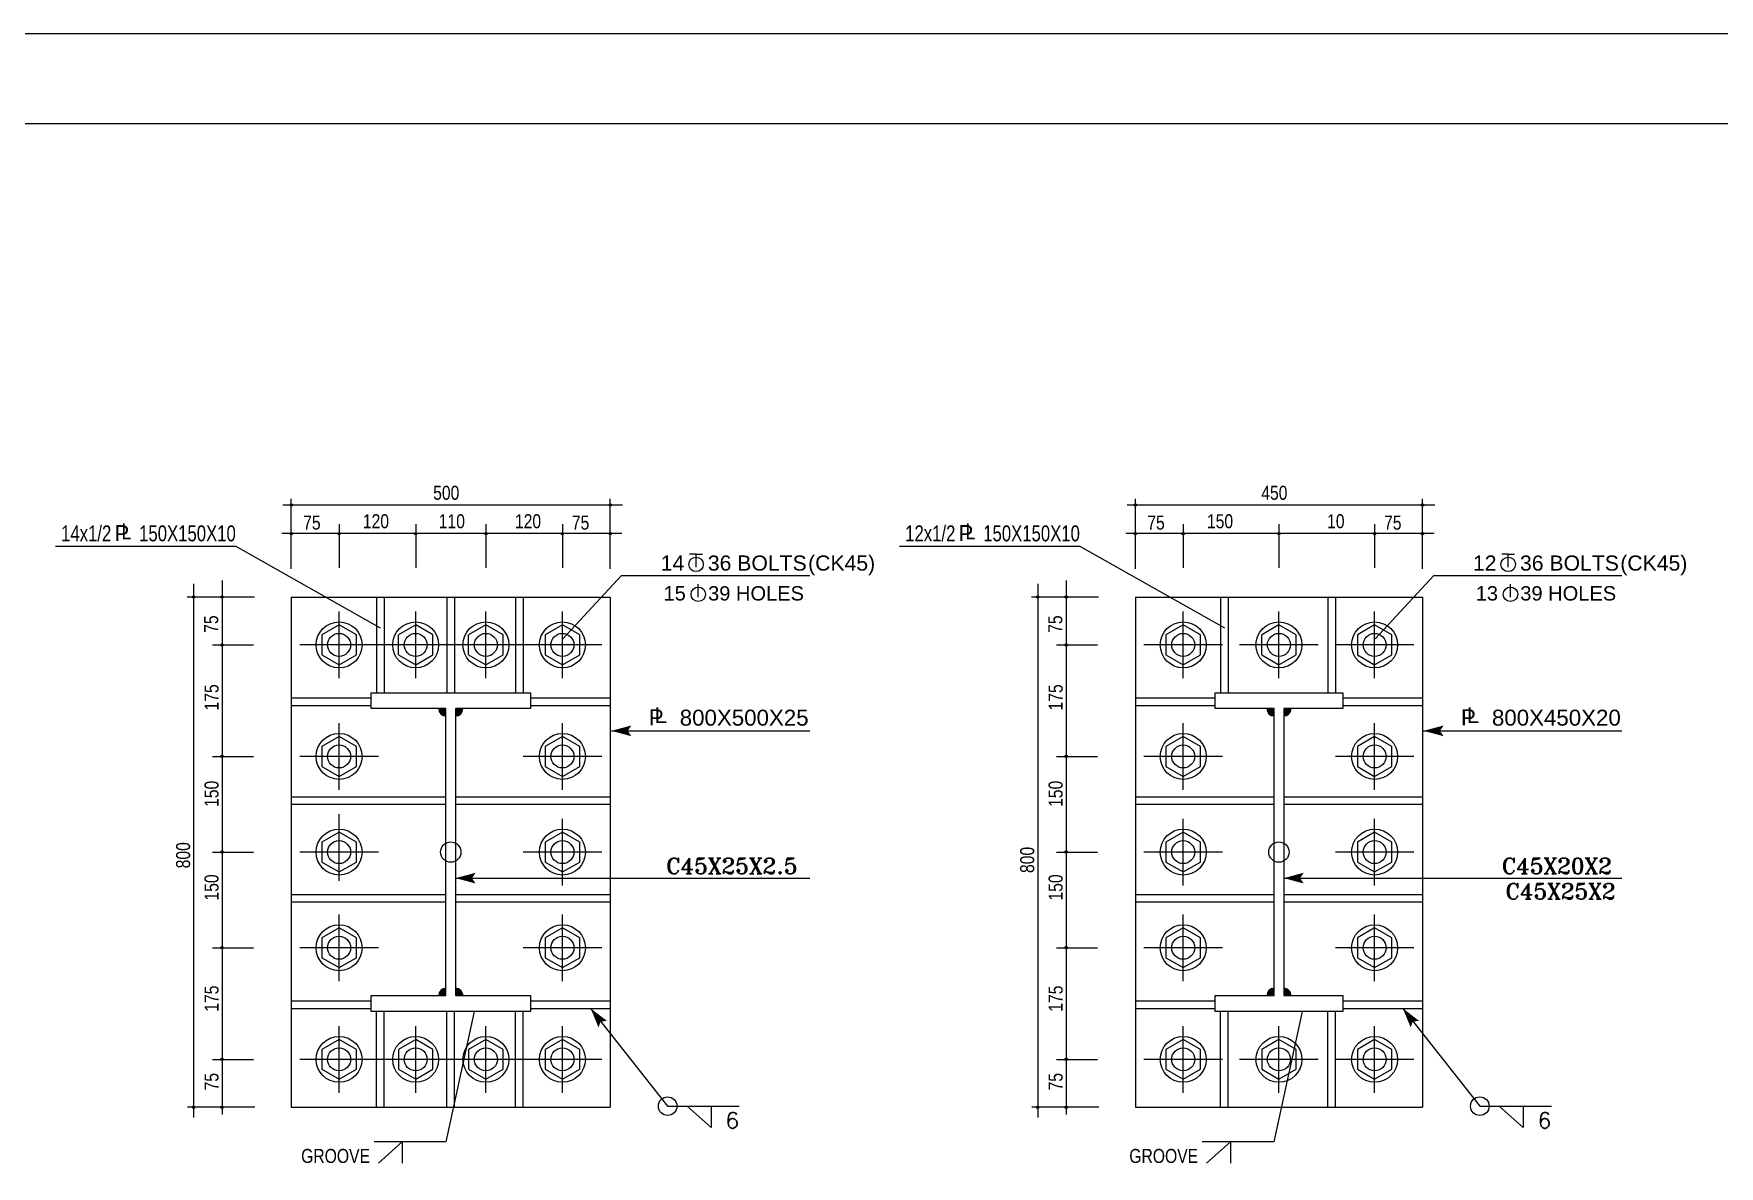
# Model space of a CAD drawing. Header units: inches. Extents: x 1387 to 2676, y -3005 to -2136.
# Drawn here: x 2541.29 to 2567.7, y -2303.41 to -2285.65 of the extents above; entities that cross this region are included whole.
import ezdxf
from ezdxf.enums import TextEntityAlignment as Align

# ---------------------------------------------------------------- set-up
doc = ezdxf.new("R2010")
doc.units = ezdxf.units.IN
doc.header["$MEASUREMENT"] = 0
doc.linetypes.add('HIDDEN', pattern=[0.375, 0.25, -0.125])
for name, color, linetype in [('1', 1, 'Continuous'), ('1R', 1, 'Continuous'), ('2Y', 2, 'Continuous'), ('3', 3, 'HIDDEN'), ('3G', 3, 'Continuous'), ('6M', 6, 'Continuous'), ('DIM', 8, 'Continuous'), ('lateral brace', 5, 'Continuous'), ('Layer4', 118, 'Continuous')]:
    doc.layers.add(name, color=color, linetype=linetype)
doc.styles.add('ROMANS', font='ROMANS')
doc.styles.add('ROMANT', font='romant')
doc.styles.get("Standard").update_dxf_attribs({"font": 'arial.ttf'})

msp = doc.modelspace()

# ---------------------------------------------------------------- hatches: boundary and pattern name
for points in [[(2547.749326, -2296.237975), (2547.634564, -2296.237975, 0.414414444), (2547.749326, -2296.352816)], [(2547.899326, -2296.237975), (2548.014089, -2296.237975, -0.414414444), (2547.899326, -2296.352816)], [(2560.727499, -2296.237975), (2560.612736, -2296.237975, 0.414414444), (2560.727499, -2296.352816)], [(2560.877499, -2296.237975), (2560.992261, -2296.237975, -0.414414444), (2560.877499, -2296.352816)], [(2547.749326, -2300.73837), (2547.634564, -2300.73837, -0.414414444), (2547.749326, -2300.623529)], [(2547.899326, -2300.73837), (2548.014089, -2300.73837, 0.414414444), (2547.899326, -2300.623529)], [(2560.727499, -2300.73837), (2560.612736, -2300.73837, -0.414414444), (2560.727499, -2300.623529)], [(2560.877499, -2300.73837), (2560.992261, -2300.73837, 0.414414444), (2560.877499, -2300.623529)]]:
    msp.add_hatch(color=1).paths.add_polyline_path(points)

# ---------------------------------------------------------------- linework, layer by layer
at = {"layer": '1'}
msp.add_lwpolyline([(2501.376004, -2343.703033), (2582.644355, -2343.703033), (2582.644355, -2287.070036), (2501.376004, -2287.070036)], close=True, dxfattribs=at)
at = {"layer": '1R'}
for p, q in [((2550.515834, -2293.046634), (2545.194145, -2293.046634)), ((2545.324326, -2294.047973), (2545.324326, -2292.947465)), ((2550.324326, -2294.047973), (2550.324326, -2292.947465)), ((2563.244007, -2293.046634), (2558.422318, -2293.046634)), ((2558.552499, -2294.047973), (2558.552499, -2292.947465)), ((2563.052499, -2294.047973), (2563.052499, -2292.947465)), ((2546.074326, -2293.342998), (2546.074326, -2294.030604)), ((2547.274326, -2293.342998), (2547.274326, -2294.030604)), ((2548.374326, -2293.342998), (2548.374326, -2294.030604)), ((2549.574326, -2293.342998), (2549.574326, -2294.030604)), ((2559.302499, -2293.342998), (2559.302499, -2294.030604)), ((2560.802499, -2293.342998), (2560.802499, -2294.030604)), ((2562.302499, -2293.342998), (2562.302499, -2294.030604)), ((2550.507156, -2293.492442), (2545.176788, -2293.492442)), ((2563.235328, -2293.492442), (2558.40496, -2293.492442)), ((2541.628192, -2293.691448), (2544.450479, -2293.691448)), ((2546.724528, -2294.973778), (2544.450479, -2293.691448)), ((2554.856364, -2293.691448), (2557.678651, -2293.691448)), ((2559.952701, -2294.973778), (2557.678651, -2293.691448)), ((2549.580311, -2295.141664), (2550.499849, -2294.150541)), ((2550.499849, -2294.150541), (2553.449429, -2294.150541)), ((2562.308483, -2295.141664), (2563.228022, -2294.150541)), ((2563.228022, -2294.150541), (2566.177602, -2294.150541)), ((2544.749211, -2294.487975), (2543.695289, -2294.487975)), ((2546.074326, -2295.760462), (2546.074326, -2294.715488)), ((2547.274326, -2295.760462), (2547.274326, -2294.715488)), ((2548.374326, -2295.760462), (2548.374326, -2294.715488)), ((2549.574326, -2295.760462), (2549.574326, -2294.715488)), ((2557.977383, -2294.487975), (2556.923461, -2294.487975)), ((2559.302499, -2295.760462), (2559.302499, -2294.715488)), ((2560.802499, -2295.760462), (2560.802499, -2294.715488)), ((2562.302499, -2295.760462), (2562.302499, -2294.715488)), ((2544.090822, -2295.237975), (2544.731842, -2295.237975)), ((2546.689533, -2295.237975), (2545.45912, -2295.237975)), ((2547.889533, -2295.237975), (2546.65912, -2295.237975)), ((2548.989533, -2295.237975), (2547.75912, -2295.237975)), ((2550.189533, -2295.237975), (2548.95912, -2295.237975)), ((2557.318994, -2295.237975), (2557.960014, -2295.237975)), ((2559.917705, -2295.237975), (2558.687292, -2295.237975)), ((2561.417705, -2295.237975), (2560.187292, -2295.237975)), ((2562.917705, -2295.237975), (2561.687292, -2295.237975)), ((2546.074326, -2297.510462), (2546.074326, -2296.465488)), ((2549.574326, -2297.510462), (2549.574326, -2296.465488)), ((2559.302499, -2297.510462), (2559.302499, -2296.465488)), ((2562.302499, -2297.510462), (2562.302499, -2296.465488)), ((2550.340583, -2296.586303), (2553.449429, -2296.586303)), ((2563.068755, -2296.586303), (2566.177602, -2296.586303)), ((2544.090822, -2296.987975), (2544.731842, -2296.987975)), ((2546.689533, -2296.987975), (2545.45912, -2296.987975)), ((2550.189533, -2296.987975), (2548.95912, -2296.987975)), ((2557.318994, -2296.987975), (2557.960014, -2296.987975)), ((2559.917705, -2296.987975), (2558.687292, -2296.987975)), ((2562.917705, -2296.987975), (2561.687292, -2296.987975)), ((2546.074326, -2298.937325), (2546.074326, -2297.892351)), ((2549.574326, -2299.010462), (2549.574326, -2297.965488)), ((2559.302499, -2299.010462), (2559.302499, -2297.965488)), ((2562.302499, -2299.010462), (2562.302499, -2297.965488)), ((2544.090822, -2298.487975), (2544.731842, -2298.487975)), ((2546.689533, -2298.487975), (2545.45912, -2298.487975)), ((2550.189533, -2298.487975), (2548.95912, -2298.487975)), ((2557.318994, -2298.487975), (2557.960014, -2298.487975)), ((2559.917705, -2298.487975), (2558.687292, -2298.487975)), ((2562.917705, -2298.487975), (2561.687292, -2298.487975)), ((2547.899326, -2298.895813), (2553.449429, -2298.895813)), ((2560.877499, -2298.895813), (2566.177602, -2298.895813)), ((2546.074326, -2300.510462), (2546.074326, -2299.465488)), ((2549.574326, -2300.510462), (2549.574326, -2299.465488)), ((2559.302499, -2300.510462), (2559.302499, -2299.465488)), ((2562.302499, -2300.510462), (2562.302499, -2299.465488)), ((2544.090822, -2299.987975), (2544.731842, -2299.987975)), ((2546.689533, -2299.987975), (2545.45912, -2299.987975)), ((2550.189533, -2299.987975), (2548.95912, -2299.987975)), ((2557.318994, -2299.987975), (2557.960014, -2299.987975)), ((2559.917705, -2299.987975), (2558.687292, -2299.987975)), ((2562.917705, -2299.987975), (2561.687292, -2299.987975)), ((2548.188979, -2300.987975), (2547.745023, -2303.032453)), ((2550.016173, -2300.937897), (2551.222529, -2302.471546)), ((2561.167151, -2300.987975), (2560.723195, -2303.032453)), ((2562.744346, -2300.937897), (2563.950701, -2302.471546)), ((2546.074326, -2302.260462), (2546.074326, -2301.215488)), ((2547.274326, -2302.260462), (2547.274326, -2301.215488)), ((2548.374326, -2302.260462), (2548.374326, -2301.215488)), ((2549.574326, -2302.260462), (2549.574326, -2301.215488)), ((2559.302499, -2302.260462), (2559.302499, -2301.215488)), ((2560.802499, -2302.260462), (2560.802499, -2301.215488)), ((2562.302499, -2302.260462), (2562.302499, -2301.215488)), ((2544.090822, -2301.737975), (2544.731842, -2301.737975)), ((2546.689533, -2301.737975), (2545.45912, -2301.737975)), ((2547.889533, -2301.737975), (2546.65912, -2301.737975)), ((2548.989533, -2301.737975), (2547.75912, -2301.737975)), ((2550.189533, -2301.737975), (2548.95912, -2301.737975)), ((2557.318994, -2301.737975), (2557.960014, -2301.737975)), ((2559.917705, -2301.737975), (2558.687292, -2301.737975)), ((2561.417705, -2301.737975), (2560.187292, -2301.737975)), ((2562.917705, -2301.737975), (2561.687292, -2301.737975)), ((2544.754465, -2302.487975), (2543.700543, -2302.487975)), ((2551.222529, -2302.471546), (2552.346242, -2302.471546)), ((2557.982638, -2302.487975), (2556.928716, -2302.487975)), ((2563.950701, -2302.471546), (2565.074414, -2302.471546)), ((2547.745023, -2303.032453), (2546.62131, -2303.032453)), ((2560.723195, -2303.032453), (2559.599482, -2303.032453))]:
    msp.add_line(p, q, dxfattribs=at)
at = {"layer": '2Y'}
for p, q in [((2546.074326, -2294.926206), (2545.804326, -2295.08209)), ((2546.344326, -2295.08209), (2546.074326, -2294.926206)), ((2547.274326, -2294.926206), (2547.004326, -2295.08209)), ((2547.544326, -2295.08209), (2547.274326, -2294.926206)), ((2548.374326, -2294.926206), (2548.104326, -2295.08209)), ((2548.644326, -2295.08209), (2548.374326, -2294.926206)), ((2549.574326, -2294.926206), (2549.304326, -2295.08209)), ((2549.844326, -2295.08209), (2549.574326, -2294.926206)), ((2559.302499, -2294.926206), (2559.032499, -2295.08209)), ((2559.572499, -2295.08209), (2559.302499, -2294.926206)), ((2560.802499, -2294.926206), (2560.532499, -2295.08209)), ((2561.072499, -2295.08209), (2560.802499, -2294.926206)), ((2562.302499, -2294.926206), (2562.032499, -2295.08209)), ((2562.572499, -2295.08209), (2562.302499, -2294.926206)), ((2545.804326, -2295.08209), (2545.804326, -2295.393859)), ((2546.344326, -2295.393859), (2546.344326, -2295.08209)), ((2547.004326, -2295.393859), (2547.004326, -2295.08209)), ((2547.544326, -2295.393859), (2547.544326, -2295.08209)), ((2548.104326, -2295.393859), (2548.104326, -2295.08209)), ((2548.644326, -2295.393859), (2548.644326, -2295.08209)), ((2549.304326, -2295.08209), (2549.304326, -2295.393859)), ((2549.844326, -2295.393859), (2549.844326, -2295.08209)), ((2559.032499, -2295.08209), (2559.032499, -2295.393859)), ((2559.572499, -2295.393859), (2559.572499, -2295.08209)), ((2560.532499, -2295.393859), (2560.532499, -2295.08209)), ((2561.072499, -2295.393859), (2561.072499, -2295.08209)), ((2562.032499, -2295.08209), (2562.032499, -2295.393859)), ((2562.572499, -2295.393859), (2562.572499, -2295.08209)), ((2545.804326, -2295.393859), (2546.074326, -2295.549744)), ((2546.074326, -2295.549744), (2546.344326, -2295.393859)), ((2547.004326, -2295.393859), (2547.274326, -2295.549744)), ((2547.274326, -2295.549744), (2547.544326, -2295.393859)), ((2548.104326, -2295.393859), (2548.374326, -2295.549744)), ((2548.374326, -2295.549744), (2548.644326, -2295.393859)), ((2549.304326, -2295.393859), (2549.574326, -2295.549744)), ((2549.574326, -2295.549744), (2549.844326, -2295.393859)), ((2559.032499, -2295.393859), (2559.302499, -2295.549744)), ((2559.302499, -2295.549744), (2559.572499, -2295.393859)), ((2560.532499, -2295.393859), (2560.802499, -2295.549744)), ((2560.802499, -2295.549744), (2561.072499, -2295.393859)), ((2562.032499, -2295.393859), (2562.302499, -2295.549744)), ((2562.302499, -2295.549744), (2562.572499, -2295.393859)), ((2546.074326, -2296.676206), (2545.804326, -2296.83209)), ((2545.804326, -2296.83209), (2545.804326, -2297.143859)), ((2546.344326, -2296.83209), (2546.074326, -2296.676206)), ((2546.344326, -2297.143859), (2546.344326, -2296.83209)), ((2549.574326, -2296.676206), (2549.304326, -2296.83209)), ((2549.304326, -2296.83209), (2549.304326, -2297.143859)), ((2549.844326, -2296.83209), (2549.574326, -2296.676206)), ((2549.844326, -2297.143859), (2549.844326, -2296.83209)), ((2559.302499, -2296.676206), (2559.032499, -2296.83209)), ((2559.032499, -2296.83209), (2559.032499, -2297.143859)), ((2559.572499, -2296.83209), (2559.302499, -2296.676206)), ((2559.572499, -2297.143859), (2559.572499, -2296.83209)), ((2562.302499, -2296.676206), (2562.032499, -2296.83209)), ((2562.032499, -2296.83209), (2562.032499, -2297.143859)), ((2562.572499, -2296.83209), (2562.302499, -2296.676206)), ((2562.572499, -2297.143859), (2562.572499, -2296.83209)), ((2545.804326, -2297.143859), (2546.074326, -2297.299744)), ((2546.074326, -2297.299744), (2546.344326, -2297.143859)), ((2549.304326, -2297.143859), (2549.574326, -2297.299744)), ((2549.574326, -2297.299744), (2549.844326, -2297.143859)), ((2559.032499, -2297.143859), (2559.302499, -2297.299744)), ((2559.302499, -2297.299744), (2559.572499, -2297.143859)), ((2562.032499, -2297.143859), (2562.302499, -2297.299744)), ((2562.302499, -2297.299744), (2562.572499, -2297.143859)), ((2546.074326, -2298.176206), (2545.804326, -2298.33209)), ((2545.804326, -2298.33209), (2545.804326, -2298.643859)), ((2546.344326, -2298.33209), (2546.074326, -2298.176206)), ((2546.344326, -2298.643859), (2546.344326, -2298.33209)), ((2549.574326, -2298.176206), (2549.304326, -2298.33209)), ((2549.304326, -2298.33209), (2549.304326, -2298.643859)), ((2549.844326, -2298.33209), (2549.574326, -2298.176206)), ((2549.844326, -2298.643859), (2549.844326, -2298.33209)), ((2559.302499, -2298.176206), (2559.032499, -2298.33209)), ((2559.032499, -2298.33209), (2559.032499, -2298.643859)), ((2559.572499, -2298.33209), (2559.302499, -2298.176206)), ((2559.572499, -2298.643859), (2559.572499, -2298.33209)), ((2562.302499, -2298.176206), (2562.032499, -2298.33209)), ((2562.032499, -2298.33209), (2562.032499, -2298.643859)), ((2562.572499, -2298.33209), (2562.302499, -2298.176206)), ((2562.572499, -2298.643859), (2562.572499, -2298.33209)), ((2545.804326, -2298.643859), (2546.074326, -2298.799744)), ((2546.074326, -2298.799744), (2546.344326, -2298.643859)), ((2549.304326, -2298.643859), (2549.574326, -2298.799744)), ((2549.574326, -2298.799744), (2549.844326, -2298.643859)), ((2559.032499, -2298.643859), (2559.302499, -2298.799744)), ((2559.302499, -2298.799744), (2559.572499, -2298.643859)), ((2562.032499, -2298.643859), (2562.302499, -2298.799744)), ((2562.302499, -2298.799744), (2562.572499, -2298.643859)), ((2546.074326, -2299.676206), (2545.804326, -2299.83209)), ((2546.344326, -2299.83209), (2546.074326, -2299.676206)), ((2549.574326, -2299.676206), (2549.304326, -2299.83209)), ((2549.844326, -2299.83209), (2549.574326, -2299.676206)), ((2559.302499, -2299.676206), (2559.032499, -2299.83209)), ((2559.572499, -2299.83209), (2559.302499, -2299.676206)), ((2562.302499, -2299.676206), (2562.032499, -2299.83209)), ((2562.572499, -2299.83209), (2562.302499, -2299.676206)), ((2545.804326, -2299.83209), (2545.804326, -2300.143859)), ((2546.344326, -2300.143859), (2546.344326, -2299.83209)), ((2549.304326, -2299.83209), (2549.304326, -2300.143859)), ((2549.844326, -2300.143859), (2549.844326, -2299.83209)), ((2559.032499, -2299.83209), (2559.032499, -2300.143859)), ((2559.572499, -2300.143859), (2559.572499, -2299.83209)), ((2562.032499, -2299.83209), (2562.032499, -2300.143859)), ((2562.572499, -2300.143859), (2562.572499, -2299.83209)), ((2545.804326, -2300.143859), (2546.074326, -2300.299744)), ((2546.074326, -2300.299744), (2546.344326, -2300.143859)), ((2549.304326, -2300.143859), (2549.574326, -2300.299744)), ((2549.574326, -2300.299744), (2549.844326, -2300.143859)), ((2559.032499, -2300.143859), (2559.302499, -2300.299744)), ((2559.302499, -2300.299744), (2559.572499, -2300.143859)), ((2562.032499, -2300.143859), (2562.302499, -2300.299744)), ((2562.302499, -2300.299744), (2562.572499, -2300.143859)), ((2546.074326, -2301.426206), (2545.804326, -2301.58209)), ((2545.804326, -2301.58209), (2545.804326, -2301.893859)), ((2546.344326, -2301.58209), (2546.074326, -2301.426206)), ((2546.344326, -2301.893859), (2546.344326, -2301.58209)), ((2547.274326, -2301.426206), (2547.004326, -2301.58209)), ((2547.004326, -2301.58209), (2547.004326, -2301.893859)), ((2547.544326, -2301.58209), (2547.274326, -2301.426206)), ((2547.544326, -2301.893859), (2547.544326, -2301.58209)), ((2548.374326, -2301.426206), (2548.104326, -2301.58209)), ((2548.104326, -2301.58209), (2548.104326, -2301.893859)), ((2548.644326, -2301.58209), (2548.374326, -2301.426206)), ((2548.644326, -2301.893859), (2548.644326, -2301.58209)), ((2549.574326, -2301.426206), (2549.304326, -2301.58209)), ((2549.304326, -2301.58209), (2549.304326, -2301.893859)), ((2549.844326, -2301.58209), (2549.574326, -2301.426206)), ((2549.844326, -2301.893859), (2549.844326, -2301.58209)), ((2559.302499, -2301.426206), (2559.032499, -2301.58209)), ((2559.032499, -2301.58209), (2559.032499, -2301.893859)), ((2559.572499, -2301.58209), (2559.302499, -2301.426206)), ((2559.572499, -2301.893859), (2559.572499, -2301.58209)), ((2560.802499, -2301.426206), (2560.532499, -2301.58209)), ((2560.532499, -2301.58209), (2560.532499, -2301.893859)), ((2561.072499, -2301.58209), (2560.802499, -2301.426206)), ((2561.072499, -2301.893859), (2561.072499, -2301.58209)), ((2562.302499, -2301.426206), (2562.032499, -2301.58209)), ((2562.032499, -2301.58209), (2562.032499, -2301.893859)), ((2562.572499, -2301.58209), (2562.302499, -2301.426206)), ((2562.572499, -2301.893859), (2562.572499, -2301.58209)), ((2545.804326, -2301.893859), (2546.074326, -2302.049744)), ((2546.074326, -2302.049744), (2546.344326, -2301.893859)), ((2547.004326, -2301.893859), (2547.274326, -2302.049744)), ((2547.274326, -2302.049744), (2547.544326, -2301.893859)), ((2548.104326, -2301.893859), (2548.374326, -2302.049744)), ((2548.374326, -2302.049744), (2548.644326, -2301.893859)), ((2549.304326, -2301.893859), (2549.574326, -2302.049744)), ((2549.574326, -2302.049744), (2549.844326, -2301.893859)), ((2559.032499, -2301.893859), (2559.302499, -2302.049744)), ((2559.302499, -2302.049744), (2559.572499, -2301.893859)), ((2560.532499, -2301.893859), (2560.802499, -2302.049744)), ((2560.802499, -2302.049744), (2561.072499, -2301.893859)), ((2562.032499, -2301.893859), (2562.302499, -2302.049744)), ((2562.302499, -2302.049744), (2562.572499, -2301.893859))]:
    msp.add_line(p, q, dxfattribs=at)
for centre, radius in [((2546.074326, -2295.237975), 0.36), ((2547.274326, -2295.237975), 0.36), ((2548.374326, -2295.237975), 0.36), ((2549.574326, -2295.237975), 0.36), ((2559.302499, -2295.237975), 0.36), ((2560.802499, -2295.237975), 0.36), ((2562.302499, -2295.237975), 0.36), ((2546.074326, -2295.237975), 0.18), ((2547.274326, -2295.237975), 0.18), ((2548.374326, -2295.237975), 0.18), ((2549.574326, -2295.237975), 0.18), ((2559.302499, -2295.237975), 0.18), ((2560.802499, -2295.237975), 0.18), ((2562.302499, -2295.237975), 0.18), ((2546.074326, -2296.987975), 0.36), ((2546.074326, -2296.987975), 0.18), ((2549.574326, -2296.987975), 0.36), ((2549.574326, -2296.987975), 0.18), ((2559.302499, -2296.987975), 0.36), ((2559.302499, -2296.987975), 0.18), ((2562.302499, -2296.987975), 0.36), ((2562.302499, -2296.987975), 0.18), ((2546.074326, -2298.487975), 0.36), ((2549.574326, -2298.487975), 0.36), ((2559.302499, -2298.487975), 0.36), ((2562.302499, -2298.487975), 0.36), ((2546.074326, -2298.487975), 0.18), ((2547.824326, -2298.487975), 0.16), ((2549.574326, -2298.487975), 0.18), ((2559.302499, -2298.487975), 0.18), ((2560.802499, -2298.487975), 0.16), ((2562.302499, -2298.487975), 0.18), ((2546.074326, -2299.987975), 0.36), ((2549.574326, -2299.987975), 0.36), ((2559.302499, -2299.987975), 0.36), ((2562.302499, -2299.987975), 0.36), ((2546.074326, -2299.987975), 0.18), ((2549.574326, -2299.987975), 0.18), ((2559.302499, -2299.987975), 0.18), ((2562.302499, -2299.987975), 0.18), ((2546.074326, -2301.737975), 0.36), ((2546.074326, -2301.737975), 0.18), ((2547.274326, -2301.737975), 0.36), ((2547.274326, -2301.737975), 0.18), ((2548.374326, -2301.737975), 0.36), ((2548.374326, -2301.737975), 0.18), ((2549.574326, -2301.737975), 0.36), ((2549.574326, -2301.737975), 0.18), ((2559.302499, -2301.737975), 0.36), ((2559.302499, -2301.737975), 0.18), ((2560.802499, -2301.737975), 0.36), ((2560.802499, -2301.737975), 0.18), ((2562.302499, -2301.737975), 0.36), ((2562.302499, -2301.737975), 0.18)]:
    msp.add_circle(centre, radius, dxfattribs=at)
at = {"layer": '3'}
for points in [[(2550.016173, -2300.937897), (2550.172226, -2301.14239), (2550.273263, -2301.136233)], [(2550.016173, -2300.937897), (2550.172226, -2301.14239), (2550.139619, -2301.238219)], [(2562.744346, -2300.937897), (2562.900398, -2301.14239), (2563.001435, -2301.136233)], [(2562.744346, -2300.937897), (2562.900398, -2301.14239), (2562.867792, -2301.238219)]]:
    msp.add_solid(points, dxfattribs=at)
at = {"layer": '3G'}
for p, q in [((2551.667734, -2293.815208), (2551.566874, -2293.815208)), ((2551.667734, -2294.021656), (2551.667734, -2293.815208)), ((2551.667734, -2293.815208), (2551.768594, -2293.815208)), ((2564.395906, -2293.815208), (2564.295046, -2293.815208)), ((2564.395906, -2294.021656), (2564.395906, -2293.815208)), ((2564.395906, -2293.815208), (2564.496766, -2293.815208)), ((2551.702976, -2294.490323), (2551.702976, -2294.283876)), ((2564.431148, -2294.490323), (2564.431148, -2294.283876)), ((2545.324326, -2294.487975), (2545.324326, -2302.487975)), ((2545.324326, -2294.487975), (2550.324326, -2294.487975)), ((2546.659161, -2294.487975), (2546.659161, -2295.987975)), ((2546.779161, -2294.487975), (2546.779161, -2295.987975)), ((2547.76501, -2294.487975), (2547.76501, -2295.987975)), ((2547.88501, -2294.487975), (2547.88501, -2295.987975)), ((2548.838807, -2294.487975), (2548.838807, -2295.987975)), ((2548.958807, -2294.487975), (2548.958807, -2295.987975)), ((2550.324326, -2294.487975), (2550.324326, -2302.487975)), ((2558.552499, -2294.487975), (2558.552499, -2302.487975)), ((2558.552499, -2294.487975), (2563.052499, -2294.487975)), ((2559.887333, -2294.487975), (2559.887333, -2295.987975)), ((2560.007333, -2294.487975), (2560.007333, -2295.987975)), ((2561.566979, -2294.487975), (2561.566979, -2295.987975)), ((2561.686979, -2294.487975), (2561.686979, -2295.987975)), ((2563.052499, -2294.487975), (2563.052499, -2302.487975)), ((2545.324326, -2296.066608), (2546.574326, -2296.066608)), ((2545.324326, -2296.186608), (2546.574326, -2296.186608)), ((2549.074326, -2296.066608), (2550.324326, -2296.066608)), ((2549.074326, -2296.186608), (2550.324326, -2296.186608)), ((2558.552499, -2296.066608), (2559.802499, -2296.066608)), ((2558.552499, -2296.186608), (2559.802499, -2296.186608)), ((2561.802499, -2296.066608), (2563.052499, -2296.066608)), ((2561.802499, -2296.186608), (2563.052499, -2296.186608)), ((2545.324326, -2297.618545), (2547.749326, -2297.618545)), ((2547.899326, -2297.618545), (2550.324326, -2297.618545)), ((2558.552499, -2297.618545), (2560.727499, -2297.618545)), ((2560.877499, -2297.618545), (2563.052499, -2297.618545)), ((2545.324326, -2297.738545), (2547.749326, -2297.738545)), ((2547.899326, -2297.738545), (2550.324326, -2297.738545)), ((2558.552499, -2297.738545), (2560.727499, -2297.738545)), ((2560.877499, -2297.738545), (2563.052499, -2297.738545)), ((2545.324326, -2299.15017), (2547.749326, -2299.15017)), ((2547.899326, -2299.15017), (2550.324326, -2299.15017)), ((2558.552499, -2299.15017), (2560.727499, -2299.15017)), ((2560.877499, -2299.15017), (2563.052499, -2299.15017)), ((2545.324326, -2299.27017), (2547.749326, -2299.27017)), ((2547.899326, -2299.27017), (2550.324326, -2299.27017)), ((2558.552499, -2299.27017), (2560.727499, -2299.27017)), ((2560.877499, -2299.27017), (2563.052499, -2299.27017)), ((2545.324326, -2300.817897), (2546.574326, -2300.817897)), ((2545.324326, -2300.937897), (2546.574326, -2300.937897)), ((2546.659161, -2302.487975), (2546.659161, -2300.987975)), ((2546.779161, -2302.487975), (2546.779161, -2300.987975)), ((2547.76501, -2302.487975), (2547.76501, -2300.987975)), ((2547.88501, -2302.487975), (2547.88501, -2300.987975)), ((2548.838807, -2302.487975), (2548.838807, -2300.987975)), ((2548.958807, -2302.487975), (2548.958807, -2300.987975)), ((2549.074326, -2300.817897), (2550.324326, -2300.817897)), ((2549.074326, -2300.937897), (2550.324326, -2300.937897)), ((2558.552499, -2300.817897), (2559.802499, -2300.817897)), ((2558.552499, -2300.937897), (2559.802499, -2300.937897)), ((2559.887333, -2302.487975), (2559.887333, -2300.987975)), ((2560.007333, -2302.487975), (2560.007333, -2300.987975)), ((2561.566979, -2302.487975), (2561.566979, -2300.987975)), ((2561.686979, -2302.487975), (2561.686979, -2300.987975)), ((2561.802499, -2300.817897), (2563.052499, -2300.817897)), ((2561.802499, -2300.937897), (2563.052499, -2300.937897)), ((2545.324326, -2302.487975), (2550.324326, -2302.487975)), ((2551.903027, -2302.806551), (2551.528325, -2302.471546)), ((2551.903027, -2302.471546), (2551.903027, -2302.806551)), ((2558.552499, -2302.487975), (2563.052499, -2302.487975)), ((2564.6312, -2302.806551), (2564.256497, -2302.471546)), ((2564.6312, -2302.471546), (2564.6312, -2302.806551)), ((2546.689822, -2303.367458), (2547.064525, -2303.032453)), ((2547.064525, -2303.032453), (2547.064525, -2303.367458)), ((2559.667994, -2303.367458), (2560.042697, -2303.032453)), ((2560.042697, -2303.032453), (2560.042697, -2303.367458))]:
    msp.add_line(p, q, dxfattribs=at)
for points in [[(2546.574326, -2300.987975), (2546.574326, -2300.737975), (2547.749326, -2300.737975), (2547.749326, -2296.237975), (2546.574326, -2296.237975), (2546.574326, -2295.987975), (2549.074326, -2295.987975), (2549.074326, -2296.237975), (2547.899326, -2296.237975), (2547.899326, -2300.737975), (2549.074326, -2300.737975), (2549.074326, -2300.987975)], [(2559.802499, -2300.987975), (2559.802499, -2300.737975), (2560.727499, -2300.737975), (2560.727499, -2296.237975), (2559.802499, -2296.237975), (2559.802499, -2295.987975), (2561.802499, -2295.987975), (2561.802499, -2296.237975), (2560.877499, -2296.237975), (2560.877499, -2300.737975), (2561.802499, -2300.737975), (2561.802499, -2300.987975)]]:
    msp.add_lwpolyline(points, close=True, dxfattribs=at)
for centre, radius in [((2551.667734, -2293.975778), 0.113545), ((2564.395906, -2293.975778), 0.113545), ((2551.702976, -2294.444446), 0.113545), ((2564.431148, -2294.444446), 0.113545), ((2551.222529, -2302.471546), 0.145312), ((2563.950701, -2302.471546), 0.145312)]:
    msp.add_circle(centre, radius, dxfattribs=at)
for centre, start, end in [((2547.749326, -2296.238054), 180.1579269, 270.1579269), ((2547.899326, -2296.238054), 269.8420731, 359.8420731), ((2547.899326, -2296.238054), 269.8420731, 359.8420731), ((2560.727499, -2296.238054), 180.1579269, 270.1579269), ((2560.877499, -2296.238054), 269.8420731, 359.8420731), ((2560.877499, -2296.238054), 269.8420731, 359.8420731), ((2547.749326, -2300.738291), 89.8420731, 179.8420731), ((2547.749326, -2300.738291), 89.8420731, 179.8420731), ((2547.899326, -2300.738291), 0.1579269, 90.1579269), ((2547.899326, -2300.738291), 0.1579269, 90.1579269), ((2547.899326, -2300.738291), 0.1579269, 90.1579269), ((2560.727499, -2300.738291), 89.8420731, 179.8420731), ((2560.727499, -2300.738291), 89.8420731, 179.8420731), ((2560.877499, -2300.738291), 0.1579269, 90.1579269), ((2560.877499, -2300.738291), 0.1579269, 90.1579269), ((2560.877499, -2300.738291), 0.1579269, 90.1579269)]:
    msp.add_arc(centre, 0.114762, start, end, dxfattribs=at)
for points in [[(2550.340583, -2296.586303), (2550.597818, -2296.586303), (2550.654218, -2296.502247)], [(2563.068755, -2296.586303), (2563.325991, -2296.586303), (2563.38239, -2296.502247)], [(2550.340583, -2296.586303), (2550.597818, -2296.586303), (2550.654218, -2296.670359)], [(2563.068755, -2296.586303), (2563.325991, -2296.586303), (2563.38239, -2296.670359)], [(2547.899326, -2298.895813), (2548.156562, -2298.895813), (2548.212961, -2298.811757)], [(2547.899326, -2298.895813), (2548.156562, -2298.895813), (2548.212961, -2298.97987)], [(2560.877499, -2298.895813), (2561.134734, -2298.895813), (2561.191133, -2298.811757)], [(2560.877499, -2298.895813), (2561.134734, -2298.895813), (2561.191133, -2298.97987)]]:
    msp.add_solid(points, dxfattribs=at)
at = {"layer": '6M', "color": 1}
for p, q in [((2543.794458, -2294.279327), (2543.794458, -2302.65035)), ((2544.240266, -2294.229327), (2544.240266, -2302.60035)), ((2557.02263, -2294.279327), (2557.02263, -2302.65035)), ((2557.468438, -2294.229327), (2557.468438, -2302.60035))]:
    msp.add_line(p, q, dxfattribs=at)
at = {"layer": '6M'}
for centre in [(2545.324326, -2293.046634), (2550.324326, -2293.046634), (2558.552499, -2293.046634), (2563.052499, -2293.046634), (2545.324326, -2293.492442), (2546.074326, -2293.492442), (2547.274326, -2293.492442), (2548.374326, -2293.492442), (2549.574326, -2293.492442), (2550.324326, -2293.492442), (2558.552499, -2293.492442), (2559.302499, -2293.492442), (2560.802499, -2293.492442), (2562.302499, -2293.492442), (2563.052499, -2293.492442), (2543.794458, -2294.487975), (2544.240266, -2294.487975), (2557.02263, -2294.487975), (2557.468438, -2294.487975), (2544.240266, -2295.237975), (2557.468438, -2295.237975), (2544.240266, -2296.987975), (2557.468438, -2296.987975), (2544.240266, -2298.487975), (2557.468438, -2298.487975), (2544.240266, -2299.987975), (2557.468438, -2299.987975), (2544.240266, -2301.737975), (2557.468438, -2301.737975), (2543.794458, -2302.487975), (2544.240266, -2302.487975), (2557.02263, -2302.487975), (2557.468438, -2302.487975)]:
    msp.add_circle(centre, 0.01894, dxfattribs=at)
at = {"layer": 'DIM'}
msp.add_lwpolyline([(2499.960179, -2345.118858), (2584.060179, -2345.118858), (2584.060179, -2285.654211), (2499.960179, -2285.654211)], close=True, dxfattribs=at)
at = {"layer": 'lateral brace'}
msp.add_lwpolyline([(2499.960179, -2345.118858), (2584.060179, -2345.118858), (2584.060179, -2285.654211), (2499.960179, -2285.654211)], close=True, dxfattribs=at)
at = {"layer": 'Layer4'}
msp.add_lwpolyline([(2584.060179, -2285.654211), (2499.960179, -2285.654211), (2499.960179, -2345.118858), (2584.060179, -2345.118858)], close=True, dxfattribs=at)

# ---------------------------------------------------------------- texts
at = {"layer": '3G', "width": 0.8}
for s, p in [('500', (2547.547799, -2292.963174)), ('450', (2560.525972, -2292.963174)), ('75', (2545.51115, -2293.431413)), ('120', (2546.446604, -2293.408982)), ('110', (2547.636184, -2293.408982)), ('120', (2548.829719, -2293.408982)), ('75', (2549.722086, -2293.431413)), ('75', (2558.739323, -2293.431413)), ('150', (2559.674776, -2293.408982)), ('10', (2561.557891, -2293.408982)), ('75', (2562.450258, -2293.431413)), ('GROOVE', (2545.479407, -2303.362053)), ('GROOVE', (2558.45758, -2303.362053))]:
    msp.add_text(s, height=0.22, dxfattribs=at).set_placement(p)
at = {"layer": '3G'}
for s, width, p in [('14x1/2      150X150X10', 0.75, (2543.086387, -2293.484691)), ('L', 0.8, (2542.739832, -2293.458907)), ('12x1/2      150X150X10', 0.75, (2556.314559, -2293.484691)), ('L', 0.8, (2555.968004, -2293.458907))]:
    msp.add_text(s, height=0.25, dxfattribs=dict(at, width=width)).set_placement(p, align=Align.MIDDLE)
for s, p in [('P', (2542.668648, -2293.485895)), ('P', (2555.89682, -2293.485895)), ('P', (2551.043883, -2296.374217)), ('L', (2551.115067, -2296.340887)), ('800X500X25', (2552.422255, -2296.379546)), ('P', (2563.772055, -2296.374217)), ('L', (2563.843239, -2296.340887)), ('800X450X20', (2565.150427, -2296.379546))]:
    msp.add_text(s, height=0.25, dxfattribs=at).set_placement(p, align=Align.MIDDLE)
for s, height, p in [('14    36 BOLTS', 0.2376, (2551.114913, -2294.073889)), ('(CK45)', 0.2376, (2553.423994, -2294.073889)), ('12    36 BOLTS', 0.2376, (2563.843085, -2294.073889)), ('(CK45)', 0.2376, (2566.152167, -2294.073889)), ('15    39 HOLES', 0.225, (2551.158012, -2294.542557)), ('13    39 HOLES', 0.225, (2563.886185, -2294.542557))]:
    msp.add_text(s, height=height, dxfattribs=at).set_placement(p)
at = {"layer": '3G', "width": 0.8}
for s, p in [('75', (2544.179237, -2295.049138)), ('75', (2557.407409, -2295.049138)), ('175', (2544.184944, -2296.266841)), ('175', (2557.413117, -2296.266841)), ('150', (2544.184944, -2297.77909)), ('150', (2557.413117, -2297.77909)), ('800', (2543.739136, -2298.742244)), ('800', (2556.967309, -2298.81538)), ('150', (2544.184944, -2299.247379)), ('150', (2557.413117, -2299.247379)), ('175', (2544.184944, -2300.990941)), ('175', (2557.413117, -2300.990941)), ('75', (2544.184944, -2302.224771)), ('75', (2557.413117, -2302.224771))]:
    msp.add_text(s, height=0.22, rotation=90, dxfattribs=at).set_placement(p)
at = {"layer": '3G', "style": 'ROMANT'}
for s, p in [('C45X25X2.5', (2552.229095, -2298.705742)), ('C45X20X2', (2565.157781, -2298.705742)), ('C45X25X2', (2565.21614, -2299.102949))]:
    msp.add_text(s, height=0.25, dxfattribs=at).set_placement(p, align=Align.MIDDLE)
at = {"layer": '3G', "style": 'ROMANS'}
for p in [(2552.128459, -2302.819958), (2564.856631, -2302.819958)]:
    msp.add_text('6', height=0.25, dxfattribs=at).set_placement(p)

doc.saveas('drawing.dxf')
